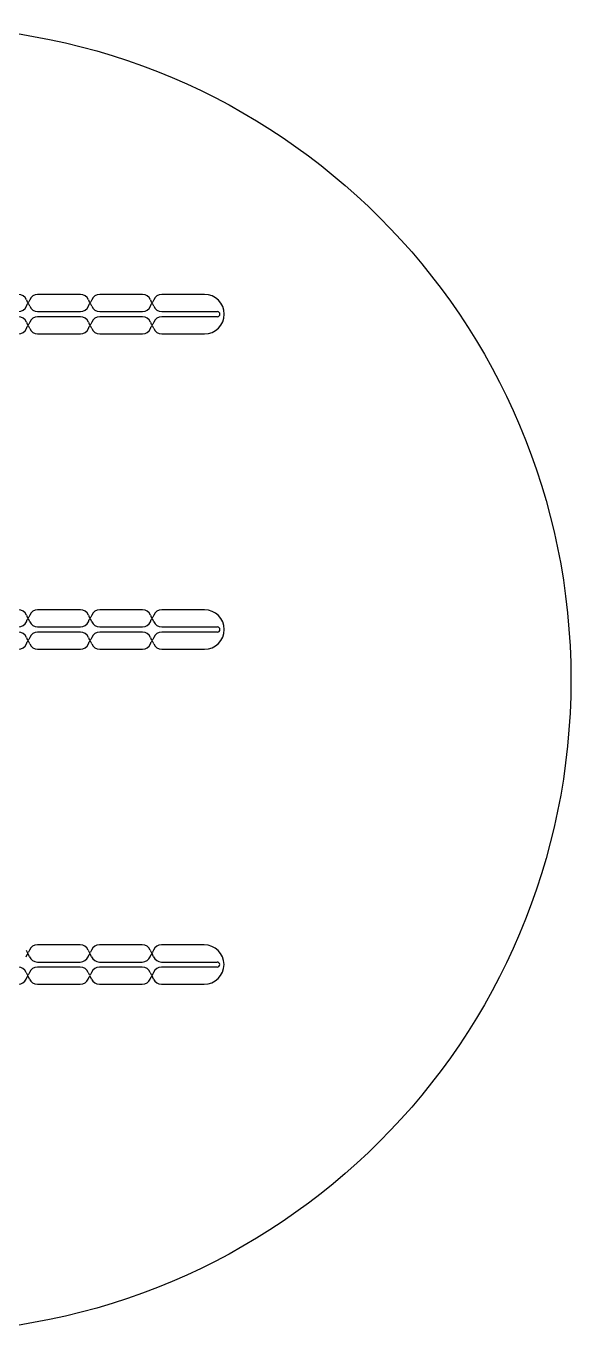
# Model space of a CAD drawing. Header units: millimetres. Extents: x 1 to 237, y 1 to 237.
# Drawn here: x 45 to 76.8, y 0.9 to 77.1 of the extents above; entities that cross this region are included whole.
import ezdxf

# ---------------------------------------------------------------- set-up
doc = ezdxf.new("R2010")
doc.units = ezdxf.units.MM
doc.header["$MEASUREMENT"] = 0

msp = doc.modelspace()

# ---------------------------------------------------------------- linework, layer by layer
for p, q in [((45.056, 61.104), (45.108, 60.978)), ((45.252, 61.104), (45.2, 60.978)), ((48.214, 61.412), (45.714, 61.412)), ((48.676, 61.104), (48.728, 60.978)), ((48.872, 61.104), (48.82, 60.978)), ((51.834, 61.412), (49.334, 61.412)), ((52.296, 61.104), (52.348, 60.978)), ((52.493, 61.104), (52.441, 60.978)), ((55.455, 61.412), (52.955, 61.412)), ((45.056, 60.721), (45.108, 60.846)), ((45.154, 60.947), (45.154, 60.947)), ((45.252, 60.721), (45.2, 60.846)), ((45.714, 60.412), (48.214, 60.412)), ((48.676, 60.721), (48.728, 60.846)), ((48.774, 60.947), (48.774, 60.947)), ((48.872, 60.721), (48.82, 60.846)), ((49.334, 60.412), (51.834, 60.412)), ((52.296, 60.721), (52.348, 60.846)), ((52.394, 60.947), (52.394, 60.947)), ((52.493, 60.721), (52.441, 60.846)), ((52.955, 60.412), (56.205, 60.412)), ((52.955, 60.412), (56.205, 60.412)), ((45.056, 59.804), (45.108, 59.678)), ((45.056, 59.421), (45.108, 59.546)), ((45.154, 59.647), (45.154, 59.647)), ((45.252, 59.804), (45.2, 59.678)), ((45.252, 59.421), (45.2, 59.546)), ((48.214, 60.112), (45.714, 60.112)), ((48.676, 59.804), (48.728, 59.678)), ((48.676, 59.421), (48.728, 59.546)), ((48.774, 59.647), (48.774, 59.647)), ((48.873, 59.804), (48.821, 59.678)), ((48.873, 59.421), (48.821, 59.546)), ((51.834, 60.112), (49.334, 60.112)), ((52.296, 59.804), (52.348, 59.678)), ((52.296, 59.421), (52.348, 59.546)), ((52.395, 59.647), (52.395, 59.647)), ((52.493, 59.804), (52.441, 59.678)), ((52.493, 59.421), (52.441, 59.546)), ((56.205, 60.112), (52.955, 60.112)), ((45.714, 59.112), (48.214, 59.112)), ((49.334, 59.112), (51.834, 59.112)), ((52.955, 59.112), (55.455, 59.112)), ((45.056, 42.712), (45.108, 42.587)), ((45.252, 42.712), (45.2, 42.587)), ((48.214, 43.021), (45.714, 43.021)), ((48.676, 42.712), (48.728, 42.587)), ((48.872, 42.712), (48.82, 42.587)), ((51.834, 43.021), (49.334, 43.021)), ((52.296, 42.712), (52.348, 42.587)), ((52.493, 42.712), (52.441, 42.587)), ((55.455, 43.021), (52.955, 43.021)), ((45.056, 42.33), (45.108, 42.455)), ((45.154, 42.556), (45.154, 42.556)), ((45.252, 42.33), (45.2, 42.455)), ((45.714, 42.021), (48.214, 42.021)), ((48.676, 42.33), (48.728, 42.455)), ((48.774, 42.556), (48.774, 42.556)), ((48.872, 42.33), (48.82, 42.455)), ((49.334, 42.021), (51.834, 42.021)), ((52.296, 42.33), (52.348, 42.455)), ((52.394, 42.556), (52.394, 42.556)), ((52.493, 42.33), (52.441, 42.455)), ((52.955, 42.021), (56.205, 42.021)), ((52.955, 42.021), (56.205, 42.021)), ((45.056, 41.412), (45.108, 41.287)), ((45.056, 41.03), (45.108, 41.155)), ((45.154, 41.256), (45.154, 41.256)), ((45.252, 41.412), (45.2, 41.287)), ((45.252, 41.03), (45.2, 41.155)), ((48.214, 41.721), (45.714, 41.721)), ((48.676, 41.412), (48.728, 41.287)), ((48.676, 41.03), (48.728, 41.155)), ((48.774, 41.256), (48.774, 41.256)), ((48.873, 41.412), (48.821, 41.287)), ((48.873, 41.03), (48.821, 41.155)), ((51.834, 41.721), (49.334, 41.721)), ((52.296, 41.412), (52.348, 41.287)), ((52.296, 41.03), (52.348, 41.155)), ((52.395, 41.256), (52.395, 41.256)), ((52.493, 41.412), (52.441, 41.287)), ((52.493, 41.03), (52.441, 41.155)), ((56.205, 41.721), (52.955, 41.721)), ((45.714, 40.721), (48.214, 40.721)), ((49.334, 40.721), (51.834, 40.721)), ((52.955, 40.721), (55.455, 40.721)), ((45.041, 23.175), (45.093, 23.05)), ((45.041, 22.792), (45.093, 22.918)), ((45.139, 23.019), (45.139, 23.019)), ((45.238, 23.175), (45.186, 23.05)), ((45.238, 22.792), (45.186, 22.918)), ((48.199, 23.484), (45.699, 23.484)), ((48.661, 23.175), (48.713, 23.05)), ((48.661, 22.792), (48.713, 22.918)), ((48.76, 23.019), (48.76, 23.019)), ((48.858, 23.175), (48.806, 23.05)), ((48.858, 22.792), (48.806, 22.918)), ((51.82, 23.484), (49.32, 23.484)), ((52.282, 23.175), (52.334, 23.05)), ((52.282, 22.792), (52.334, 22.918)), ((52.38, 23.019), (52.38, 23.019)), ((52.478, 23.175), (52.426, 23.05)), ((52.478, 22.792), (52.426, 22.918)), ((55.44, 23.484), (52.94, 23.484)), ((45.699, 22.484), (48.199, 22.484)), ((48.2, 22.184), (45.7, 22.184)), ((49.32, 22.484), (51.82, 22.484)), ((51.82, 22.184), (49.32, 22.184)), ((52.94, 22.484), (56.19, 22.484)), ((52.94, 22.484), (56.19, 22.484)), ((56.19, 22.184), (52.94, 22.184)), ((45.041, 21.875), (45.093, 21.75)), ((45.041, 21.492), (45.093, 21.618)), ((45.139, 21.719), (45.139, 21.719)), ((45.238, 21.875), (45.186, 21.75)), ((45.238, 21.492), (45.186, 21.618)), ((48.661, 21.875), (48.713, 21.75)), ((48.661, 21.492), (48.713, 21.618)), ((48.76, 21.719), (48.76, 21.719)), ((48.858, 21.875), (48.806, 21.75)), ((48.858, 21.492), (48.806, 21.618)), ((52.282, 21.875), (52.334, 21.75)), ((52.282, 21.492), (52.334, 21.618)), ((52.38, 21.719), (52.38, 21.719)), ((52.478, 21.875), (52.426, 21.75)), ((52.478, 21.492), (52.426, 21.618)), ((45.7, 21.184), (48.2, 21.184)), ((49.32, 21.184), (51.82, 21.184)), ((52.94, 21.184), (55.44, 21.184))]:
    msp.add_line(p, q)
msp.add_circle((38.731, 38.958), 38.1)
for centre, radius, start, end in [((44.594, 60.912), 0.5, 22.5, 90), ((45.154, 60.997), 0.05, 202.5, 270), ((45.154, 60.997), 0.05, 270, 337.5), ((45.714, 60.912), 0.5, 90, 157.5), ((48.214, 60.912), 0.5, 22.5, 90), ((48.774, 60.997), 0.05, 202.5, 270), ((48.774, 60.997), 0.05, 270, 337.5), ((49.334, 60.912), 0.5, 90, 157.5), ((51.834, 60.912), 0.5, 22.5, 90), ((52.394, 60.997), 0.05, 202.5, 270), ((52.394, 60.997), 0.05, 270, 337.5), ((52.955, 60.912), 0.5, 90, 157.5), ((55.455, 60.262), 1.15, 270, 90), ((44.594, 60.912), 0.5, 270, 337.5), ((45.154, 60.827), 0.05, 90, 157.5), ((45.154, 60.827), 0.05, 22.5, 90), ((45.714, 60.912), 0.5, 202.5, 270), ((48.214, 60.912), 0.5, 270, 337.5), ((48.774, 60.827), 0.05, 90, 157.5), ((48.774, 60.827), 0.05, 22.5, 90), ((49.334, 60.912), 0.5, 202.5, 270), ((51.834, 60.912), 0.5, 270, 337.5), ((52.394, 60.827), 0.05, 90, 157.5), ((52.394, 60.827), 0.05, 22.5, 90), ((52.955, 60.912), 0.5, 202.5, 270), ((56.205, 60.262), 0.15, 270, 90), ((44.594, 59.612), 0.5, 22.5, 90), ((45.154, 59.697), 0.05, 202.5, 270), ((45.154, 59.527), 0.05, 90, 157.5), ((45.154, 59.697), 0.05, 270, 337.5), ((45.154, 59.527), 0.05, 22.5, 90), ((45.714, 59.612), 0.5, 90, 157.5), ((48.214, 59.612), 0.5, 22.5, 90), ((48.774, 59.697), 0.05, 202.5, 270), ((48.774, 59.527), 0.05, 90, 157.5), ((48.774, 59.697), 0.05, 270, 337.5), ((48.774, 59.527), 0.05, 22.5, 90), ((49.334, 59.612), 0.5, 90, 157.5), ((51.834, 59.612), 0.5, 22.5, 90), ((52.395, 59.697), 0.05, 202.5, 270), ((52.395, 59.527), 0.05, 90, 157.5), ((52.395, 59.697), 0.05, 270, 337.5), ((52.395, 59.527), 0.05, 22.5, 90), ((52.955, 59.612), 0.5, 90, 157.5), ((44.594, 59.612), 0.5, 270, 337.5), ((45.714, 59.612), 0.5, 202.5, 270), ((48.214, 59.612), 0.5, 270, 337.5), ((49.334, 59.612), 0.5, 202.5, 270), ((51.834, 59.612), 0.5, 270, 337.5), ((52.955, 59.612), 0.5, 202.5, 270), ((44.594, 42.521), 0.5, 22.5, 90), ((45.714, 42.521), 0.5, 90, 157.5), ((48.214, 42.521), 0.5, 22.5, 90), ((49.334, 42.521), 0.5, 90, 157.5), ((51.834, 42.521), 0.5, 22.5, 90), ((52.955, 42.521), 0.5, 90, 157.5), ((55.455, 41.871), 1.15, 270, 90), ((44.594, 42.521), 0.5, 270, 337.5), ((45.154, 42.606), 0.05, 202.5, 270), ((45.154, 42.436), 0.05, 90, 157.5), ((45.154, 42.606), 0.05, 270, 337.5), ((45.154, 42.436), 0.05, 22.5, 90), ((45.714, 42.521), 0.5, 202.5, 270), ((48.214, 42.521), 0.5, 270, 337.5), ((48.774, 42.606), 0.05, 202.5, 270), ((48.774, 42.436), 0.05, 90, 157.5), ((48.774, 42.606), 0.05, 270, 337.5), ((48.774, 42.436), 0.05, 22.5, 90), ((49.334, 42.521), 0.5, 202.5, 270), ((51.834, 42.521), 0.5, 270, 337.5), ((52.394, 42.606), 0.05, 202.5, 270), ((52.394, 42.436), 0.05, 90, 157.5), ((52.394, 42.606), 0.05, 270, 337.5), ((52.394, 42.436), 0.05, 22.5, 90), ((52.955, 42.521), 0.5, 202.5, 270), ((56.205, 41.871), 0.15, 270, 90), ((44.594, 41.221), 0.5, 22.5, 90), ((45.154, 41.306), 0.05, 202.5, 270), ((45.154, 41.136), 0.05, 90, 157.5), ((45.154, 41.306), 0.05, 270, 337.5), ((45.154, 41.136), 0.05, 22.5, 90), ((45.714, 41.221), 0.5, 90, 157.5), ((48.214, 41.221), 0.5, 22.5, 90), ((48.774, 41.306), 0.05, 202.5, 270), ((48.774, 41.136), 0.05, 90, 157.5), ((48.774, 41.306), 0.05, 270, 337.5), ((48.774, 41.136), 0.05, 22.5, 90), ((49.334, 41.221), 0.5, 90, 157.5), ((51.834, 41.221), 0.5, 22.5, 90), ((52.395, 41.306), 0.05, 202.5, 270), ((52.395, 41.136), 0.05, 90, 157.5), ((52.395, 41.306), 0.05, 270, 337.5), ((52.395, 41.136), 0.05, 22.5, 90), ((52.955, 41.221), 0.5, 90, 157.5), ((44.594, 41.221), 0.5, 270, 337.5), ((45.714, 41.221), 0.5, 202.5, 270), ((48.214, 41.221), 0.5, 270, 337.5), ((49.334, 41.221), 0.5, 202.5, 270), ((51.834, 41.221), 0.5, 270, 337.5), ((52.955, 41.221), 0.5, 202.5, 270), ((45.139, 23.069), 0.05, 202.5, 270), ((45.139, 22.899), 0.05, 90, 157.5), ((45.139, 23.069), 0.05, 270, 337.5), ((45.139, 22.899), 0.05, 22.5, 90), ((45.699, 22.984), 0.5, 90, 157.5), ((48.199, 22.984), 0.5, 22.5, 90), ((48.76, 23.069), 0.05, 202.5, 270), ((48.76, 22.899), 0.05, 90, 157.5), ((48.76, 23.069), 0.05, 270, 337.5), ((48.76, 22.899), 0.05, 22.5, 90), ((49.32, 22.984), 0.5, 90, 157.5), ((51.82, 22.984), 0.5, 22.5, 90), ((52.38, 23.069), 0.05, 202.5, 270), ((52.38, 22.899), 0.05, 90, 157.5), ((52.38, 23.069), 0.05, 270, 337.5), ((52.38, 22.899), 0.05, 22.5, 90), ((52.94, 22.984), 0.5, 90, 157.5), ((55.44, 22.334), 1.15, 270, 90), ((44.579, 21.684), 0.5, 22.5, 90), ((45.699, 22.984), 0.5, 202.5, 270), ((45.7, 21.684), 0.5, 90, 157.5), ((48.199, 22.984), 0.5, 270, 337.5), ((48.2, 21.684), 0.5, 22.5, 90), ((49.32, 22.984), 0.5, 202.5, 270), ((49.32, 21.684), 0.5, 90, 157.5), ((51.82, 22.984), 0.5, 270, 337.5), ((51.82, 21.684), 0.5, 22.5, 90), ((52.94, 22.984), 0.5, 202.5, 270), ((52.94, 21.684), 0.5, 90, 157.5), ((56.19, 22.334), 0.15, 270, 90), ((44.579, 21.684), 0.5, 270, 337.5), ((45.139, 21.769), 0.05, 202.5, 270), ((45.139, 21.599), 0.05, 90, 157.5), ((45.139, 21.769), 0.05, 270, 337.5), ((45.139, 21.599), 0.05, 22.5, 90), ((45.7, 21.684), 0.5, 202.5, 270), ((48.2, 21.684), 0.5, 270, 337.5), ((48.76, 21.769), 0.05, 202.5, 270), ((48.76, 21.599), 0.05, 90, 157.5), ((48.76, 21.769), 0.05, 270, 337.5), ((48.76, 21.599), 0.05, 22.5, 90), ((49.32, 21.684), 0.5, 202.5, 270), ((51.82, 21.684), 0.5, 270, 337.5), ((52.38, 21.769), 0.05, 202.5, 270), ((52.38, 21.599), 0.05, 90, 157.5), ((52.38, 21.769), 0.05, 270, 337.5), ((52.38, 21.599), 0.05, 22.5, 90), ((52.94, 21.684), 0.5, 202.5, 270)]:
    msp.add_arc(centre, radius, start, end)

doc.saveas('drawing.dxf')
